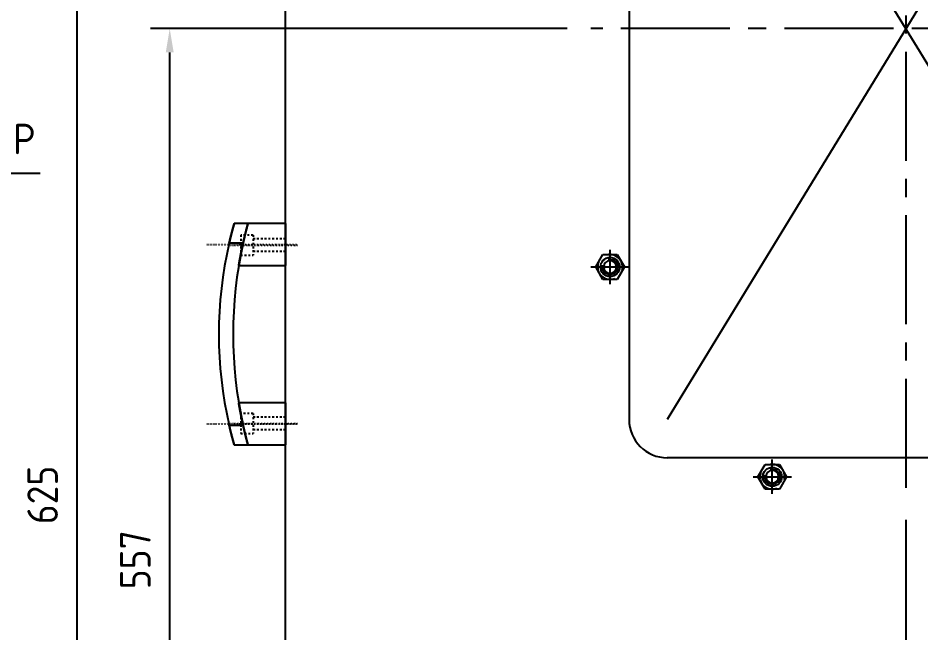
# Model space of a CAD drawing. Header units: millimetres. Extents: x 24815 to 36799, y -9299 to 5469.
# Drawn here: x 28451.8 to 28924.9, y 2406.4 to 2728.8 of the extents above; entities that cross this region are included whole.
import ezdxf

# ---------------------------------------------------------------- set-up
doc = ezdxf.new("R2010")
doc.units = ezdxf.units.MM
for name, pattern in [('CENTER', [50.8, 31.75, -6.35, 6.35, -6.35]), ('CENTER2', [28.575, 19.05, -3.175, 3.175, -3.175]), ('GESTRICHELT', [2, 1, -1]), ('HIDDENX2', [19.05, 12.7, -6.35]), ('MITTE', [1.5, 0.45, -0.5, 0.05, -0.5])]:
    doc.linetypes.add(name, pattern=pattern)
doc.layers.add('CENTER', color=1, linetype='CENTER')
doc.layers.add('THIN', color=3, linetype='Continuous')
doc.styles.get("Standard").update_dxf_attribs({"font": 'ISOCP.SHX', "bigfont": 'WHGTXT.SHX'})
doc.dimstyles.new('PS-5', dxfattribs={"dimscale": 5, "dimtxt": 3.2, "dimasz": 2.5, "dimexe": 2, "dimexo": 2.5, "dimgap": 2, "dimtad": 1, "dimtoh": 1, "dimrnd": 0.05, "dimzin": 12, "dimdsep": 46, "dimtxsty": 'Standard', "dimcen": 0, "dimclrt": 2, "dimazin": 3, "dimtfac": 1, "dimtofl": 0, "dimtmove": 0, "dimatfit": 3, "dimfxl": 0, "dimtolj": 1, "dimtzin": 0, "dimarcsym": 0})

# ---------------------------------------------------------------- blocks, each defined once
blk = doc.blocks.new('TTYU')
at = {"color": 2, "linetype": 'HIDDENX2'}
blk.add_lwpolyline([(-49709.55, 19626.02), (-49702.04, 19626.02), (-49698.29, 19632.52), (-49702.04, 19639.02), (-49709.55, 19639.02), (-49713.3, 19632.52), (-49709.55, 19626.02)], dxfattribs=at)
blk.add_circle((-49705.79, 19632.52), 6.5, dxfattribs=at)
blk.add_circle((-49705.79, 19632.52), 3.32)
at = {"layer": 'CENTER'}
for p, q in [((-49705.79, 19641.52), (-49705.79, 19623.52)), ((-49715.8, 19632.52), (-49695.79, 19632.52))]:
    blk.add_line(p, q, dxfattribs=at)
at = {"layer": 'THIN'}
blk.add_arc((-49705.79, 19632.52), 4, 255, 195, dxfattribs=at)
blk = doc.blocks.new('ASERFAWEW')
at = {"color": 1, "linetype": 'CENTER2', "ltscale": 3}
for p, q in [((-1459.43, -8335.67), (-1459.43, -8825.67)), ((-1294.43, -8580.67), (-1624.43, -8580.67))]:
    blk.add_line(p, q, dxfattribs=at)
at = {"color": 3}
for p, q in [((-1334.43, -8355.67), (-1584.43, -8355.67)), ((-1604.43, -8375.67), (-1604.43, -8785.67)), ((-1314.43, -8375.67), (-1314.43, -8785.67)), ((-1334.43, -8805.67), (-1584.43, -8805.67))]:
    blk.add_line(p, q, dxfattribs=at)
for p, q in [((-1334.43, -8785.67), (-1584.43, -8375.67)), ((-1334.43, -8375.67), (-1584.43, -8785.67))]:
    blk.add_line(p, q)
for centre in [(-1529.43, -8345.67), (-1389.43, -8345.67), (-1614.43, -8455.67), (-1304.43, -8455.67), (-1614.43, -8705.67), (-1304.43, -8705.67), (-1529.43, -8815.67), (-1389.43, -8815.67)]:
    blk.add_circle(centre, 5, dxfattribs=at)
for centre, start, end in [((-1584.43, -8375.67), 90, 180), ((-1334.43, -8375.67), 0, 90), ((-1584.43, -8785.67), 180, 270), ((-1334.43, -8785.67), 270, 0)]:
    blk.add_arc(centre, 20, start, end, dxfattribs=at)
at = {"xscale": -1, "rotation": 180}
for p in [(48176.37, 11286.86), (48316.37, 11286.86), (48091.37, 11176.86), (48401.37, 11176.86), (48091.37, 10926.86), (48401.37, 10926.86), (48176.37, 10816.86), (48316.37, 10816.86)]:
    blk.add_blockref('TTYU', p, dxfattribs=at)
blk = doc.blocks.new('45SDFSADFASDF')
at = {"color": 3, "linetype": 'MITTE'}
for p, q in [((3641.27, 13725.28), (3641.27, 13677.73)), ((3735.27, 13725.28), (3735.27, 13677.73)), ((3641.52, 13713.78), (3641.52, 13677.73)), ((3735.02, 13713.78), (3735.02, 13677.73))]:
    blk.add_line(p, q, dxfattribs=at)
at = {"color": 7, "linetype": 'Continuous'}
for p, q in [((3630.27, 13710.91), (3630.27, 13684)), ((3640.6, 13713.57), (3640.6, 13706.27)), ((3735.94, 13706.27), (3735.94, 13713.57)), ((3746.27, 13684), (3746.27, 13710.91)), ((3652.27, 13684), (3652.27, 13708.54)), ((3724.27, 13708.54), (3724.27, 13684)), ((3652.27, 13684), (3630.27, 13684)), ((3746.27, 13684), (3724.27, 13684))]:
    blk.add_line(p, q, dxfattribs=at)
at = {"color": 2, "linetype": 'GESTRICHELT'}
for p, q in [((3636.27, 13707.5), (3636.27, 13701)), ((3646.77, 13707.5), (3636.27, 13707.5)), ((3646.77, 13701), (3646.77, 13707.5)), ((3729.77, 13707.5), (3729.77, 13701)), ((3740.27, 13707.5), (3729.77, 13707.5)), ((3740.27, 13701), (3740.27, 13707.5)), ((3646.77, 13701), (3636.27, 13701)), ((3638.27, 13701), (3638.27, 13684)), ((3644.77, 13684), (3644.77, 13701)), ((3740.27, 13701), (3729.77, 13701)), ((3731.77, 13701), (3731.77, 13684)), ((3738.27, 13684), (3738.27, 13701)), ((3644.77, 13684), (3638.27, 13684)), ((3738.27, 13684), (3731.77, 13684))]:
    blk.add_line(p, q, dxfattribs=at)
at = {"color": 7, "linetype": 'Continuous'}
for points in [[(3640.6, 13713.57), (3640.53, 13713.56), (3640.38, 13713.52), (3640.24, 13713.49), (3640.17, 13713.47), (3640.1, 13713.46), (3639.96, 13713.42), (3639.81, 13713.39), (3639.67, 13713.36), (3639.53, 13713.32), (3639.38, 13713.29), (3639.31, 13713.27), (3639.24, 13713.26), (3639.1, 13713.22), (3638.96, 13713.19), (3638.81, 13713.15), (3638.67, 13713.12), (3638.53, 13713.08), (3638.46, 13713.07), (3638.39, 13713.05), (3638.25, 13713.02), (3638.1, 13712.98), (3638.03, 13712.96), (3637.96, 13712.95), (3637.82, 13712.91), (3637.68, 13712.88), (3637.61, 13712.86), (3637.54, 13712.84), (3637.41, 13712.81), (3637.27, 13712.78), (3637.13, 13712.74), (3636.99, 13712.71), (3636.86, 13712.67), (3636.79, 13712.66), (3636.72, 13712.64), (3636.59, 13712.61), (3636.46, 13712.57), (3636.32, 13712.54), (3636.19, 13712.51), (3636.06, 13712.47), (3636, 13712.46), (3635.93, 13712.44), (3635.8, 13712.41), (3635.68, 13712.37), (3635.55, 13712.34), (3635.42, 13712.31), (3635.3, 13712.28), (3635.24, 13712.26), (3635.18, 13712.25), (3635.06, 13712.22), (3634.94, 13712.18), (3634.82, 13712.15), (3634.7, 13712.12), (3634.59, 13712.09), (3634.53, 13712.08), (3634.47, 13712.06), (3634.36, 13712.03), (3634.25, 13712), (3634.14, 13711.97), (3634.03, 13711.95), (3633.92, 13711.92), (3633.87, 13711.9), (3633.82, 13711.89), (3633.71, 13711.86), (3633.61, 13711.83), (3633.56, 13711.82), (3633.51, 13711.81), (3633.41, 13711.78), (3633.31, 13711.75), (3633.26, 13711.74), (3633.21, 13711.73), (3633.12, 13711.7), (3633.02, 13711.68), (3632.93, 13711.65), (3632.83, 13711.63), (3632.74, 13711.6), (3632.7, 13711.59), (3632.65, 13711.58), (3632.56, 13711.55), (3632.47, 13711.53), (3632.38, 13711.5), (3632.3, 13711.48), (3632.21, 13711.46), (3632.17, 13711.45), (3632.13, 13711.43), (3632.05, 13711.41), (3631.97, 13711.39), (3631.89, 13711.37), (3631.81, 13711.35), (3631.74, 13711.33), (3631.7, 13711.32), (3631.66, 13711.3), (3631.59, 13711.28), (3631.52, 13711.27), (3631.45, 13711.25), (3631.38, 13711.23), (3631.32, 13711.21), (3631.28, 13711.2), (3631.25, 13711.19), (3631.19, 13711.17), (3631.13, 13711.16), (3631.07, 13711.14), (3631.02, 13711.12), (3630.96, 13711.11), (3630.94, 13711.1), (3630.91, 13711.09), (3630.86, 13711.08), (3630.81, 13711.07), (3630.79, 13711.06), (3630.76, 13711.05), (3630.72, 13711.04), (3630.68, 13711.03), (3630.66, 13711.02), (3630.63, 13711.02), (3630.6, 13711.01), (3630.56, 13711), (3630.52, 13710.99), (3630.49, 13710.98), (3630.46, 13710.97), (3630.45, 13710.96), (3630.43, 13710.96), (3630.41, 13710.95), (3630.38, 13710.95), (3630.36, 13710.94), (3630.34, 13710.93), (3630.32, 13710.93), (3630.31, 13710.93), (3630.3, 13710.92), (3630.29, 13710.92), (3630.28, 13710.92), (3630.27, 13710.91)], [(3746.27, 13710.91), (3746.26, 13710.92), (3746.25, 13710.92), (3746.24, 13710.92), (3746.23, 13710.93), (3746.22, 13710.93), (3746.2, 13710.93), (3746.18, 13710.94), (3746.16, 13710.95), (3746.13, 13710.95), (3746.11, 13710.96), (3746.09, 13710.96), (3746.08, 13710.97), (3746.05, 13710.98), (3746.01, 13710.99), (3745.98, 13711), (3745.94, 13711.01), (3745.9, 13711.02), (3745.88, 13711.02), (3745.86, 13711.03), (3745.82, 13711.04), (3745.78, 13711.05), (3745.75, 13711.06), (3745.73, 13711.07), (3745.68, 13711.08), (3745.63, 13711.1), (3745.6, 13711.1), (3745.58, 13711.11), (3745.52, 13711.13), (3745.47, 13711.14), (3745.41, 13711.16), (3745.35, 13711.17), (3745.28, 13711.19), (3745.25, 13711.2), (3745.22, 13711.21), (3745.16, 13711.23), (3745.09, 13711.25), (3745.02, 13711.27), (3744.95, 13711.29), (3744.88, 13711.31), (3744.84, 13711.32), (3744.8, 13711.33), (3744.73, 13711.35), (3744.65, 13711.37), (3744.57, 13711.39), (3744.49, 13711.41), (3744.41, 13711.43), (3744.37, 13711.45), (3744.32, 13711.46), (3744.24, 13711.48), (3744.15, 13711.5), (3744.07, 13711.53), (3743.98, 13711.55), (3743.89, 13711.58), (3743.84, 13711.59), (3743.8, 13711.6), (3743.7, 13711.63), (3743.61, 13711.65), (3743.52, 13711.68), (3743.42, 13711.7), (3743.32, 13711.73), (3743.28, 13711.74), (3743.23, 13711.75), (3743.13, 13711.78), (3743.03, 13711.81), (3742.98, 13711.82), (3742.93, 13711.83), (3742.83, 13711.86), (3742.72, 13711.89), (3742.67, 13711.9), (3742.62, 13711.92), (3742.51, 13711.95), (3742.4, 13711.97), (3742.29, 13712), (3742.18, 13712.03), (3742.07, 13712.06), (3742.01, 13712.08), (3741.95, 13712.09), (3741.84, 13712.12), (3741.72, 13712.15), (3741.6, 13712.18), (3741.48, 13712.22), (3741.36, 13712.25), (3741.3, 13712.26), (3741.24, 13712.28), (3741.11, 13712.31), (3740.99, 13712.34), (3740.86, 13712.38), (3740.73, 13712.41), (3740.6, 13712.44), (3740.54, 13712.46), (3740.48, 13712.47), (3740.34, 13712.51), (3740.21, 13712.54), (3740.08, 13712.57), (3739.95, 13712.61), (3739.81, 13712.64), (3739.75, 13712.66), (3739.68, 13712.67), (3739.54, 13712.71), (3739.41, 13712.74), (3739.27, 13712.78), (3739.13, 13712.81), (3738.99, 13712.84), (3738.92, 13712.86), (3738.85, 13712.88), (3738.71, 13712.91), (3738.57, 13712.95), (3738.5, 13712.96), (3738.43, 13712.98), (3738.29, 13713.02), (3738.15, 13713.05), (3738.08, 13713.07), (3738.01, 13713.08), (3737.87, 13713.12), (3737.72, 13713.15), (3737.58, 13713.19), (3737.44, 13713.22), (3737.3, 13713.26), (3737.22, 13713.27), (3737.15, 13713.29), (3737.01, 13713.32), (3736.87, 13713.36), (3736.72, 13713.39), (3736.58, 13713.42), (3736.44, 13713.46), (3736.37, 13713.47), (3736.3, 13713.49), (3736.16, 13713.52), (3736.01, 13713.56), (3735.94, 13713.57)], [(3640.6, 13706.27), (3640.52, 13706.26), (3640.38, 13706.23), (3640.23, 13706.19), (3640.16, 13706.18), (3640.08, 13706.16), (3639.94, 13706.13), (3639.79, 13706.09), (3639.65, 13706.06), (3639.5, 13706.03), (3639.36, 13706), (3639.28, 13705.98), (3639.21, 13705.96), (3639.07, 13705.93), (3638.92, 13705.9), (3638.78, 13705.86), (3638.64, 13705.83), (3638.5, 13705.8), (3638.43, 13705.78), (3638.36, 13705.77), (3638.21, 13705.73), (3638.07, 13705.7), (3638, 13705.68), (3637.94, 13705.67), (3637.8, 13705.63), (3637.66, 13705.6), (3637.59, 13705.59), (3637.52, 13705.57), (3637.38, 13705.54), (3637.25, 13705.5), (3637.11, 13705.47), (3636.98, 13705.44), (3636.85, 13705.41), (3636.78, 13705.39), (3636.72, 13705.38), (3636.58, 13705.34), (3636.45, 13705.31), (3636.33, 13705.28), (3636.2, 13705.25), (3636.07, 13705.22), (3636.01, 13705.2), (3635.94, 13705.19), (3635.82, 13705.16), (3635.7, 13705.13), (3635.57, 13705.1), (3635.45, 13705.07), (3635.33, 13705.04), (3635.27, 13705.02), (3635.21, 13705.01), (3635.09, 13704.98), (3634.98, 13704.95), (3634.86, 13704.92), (3634.74, 13704.89), (3634.63, 13704.86), (3634.57, 13704.85), (3634.51, 13704.83), (3634.4, 13704.8), (3634.29, 13704.78), (3634.17, 13704.75), (3634.06, 13704.72), (3633.95, 13704.69), (3633.9, 13704.68), (3633.85, 13704.66), (3633.74, 13704.64), (3633.63, 13704.61), (3633.58, 13704.6), (3633.53, 13704.58), (3633.42, 13704.56), (3633.32, 13704.53), (3633.27, 13704.52), (3633.22, 13704.5), (3633.12, 13704.48), (3633.02, 13704.45), (3632.92, 13704.43), (3632.83, 13704.4), (3632.73, 13704.38), (3632.69, 13704.37), (3632.64, 13704.35), (3632.55, 13704.33), (3632.46, 13704.31), (3632.37, 13704.28), (3632.28, 13704.26), (3632.2, 13704.24), (3632.16, 13704.23), (3632.11, 13704.21), (3632.03, 13704.19), (3631.95, 13704.17), (3631.87, 13704.15), (3631.8, 13704.13), (3631.72, 13704.11), (3631.68, 13704.1), (3631.65, 13704.09), (3631.58, 13704.07), (3631.51, 13704.05), (3631.44, 13704.03), (3631.37, 13704.02), (3631.31, 13704), (3631.27, 13703.99), (3631.24, 13703.98), (3631.18, 13703.97), (3631.12, 13703.95), (3631.06, 13703.93), (3631.01, 13703.92), (3630.96, 13703.91), (3630.93, 13703.9), (3630.9, 13703.89), (3630.85, 13703.88), (3630.81, 13703.86), (3630.78, 13703.86), (3630.76, 13703.85), (3630.72, 13703.84), (3630.67, 13703.83), (3630.65, 13703.82), (3630.63, 13703.82), (3630.59, 13703.81), (3630.56, 13703.8), (3630.52, 13703.79), (3630.49, 13703.78), (3630.46, 13703.77), (3630.45, 13703.77), (3630.43, 13703.76), (3630.41, 13703.76), (3630.38, 13703.75), (3630.36, 13703.74), (3630.34, 13703.74), (3630.32, 13703.73), (3630.31, 13703.73), (3630.3, 13703.73), (3630.29, 13703.72), (3630.28, 13703.72), (3630.27, 13703.72)], [(3746.27, 13703.72), (3746.26, 13703.72), (3746.25, 13703.72), (3746.24, 13703.73), (3746.23, 13703.73), (3746.22, 13703.73), (3746.2, 13703.74), (3746.18, 13703.74), (3746.16, 13703.75), (3746.13, 13703.76), (3746.11, 13703.76), (3746.09, 13703.77), (3746.08, 13703.77), (3746.05, 13703.78), (3746.02, 13703.79), (3745.98, 13703.8), (3745.94, 13703.81), (3745.91, 13703.82), (3745.89, 13703.82), (3745.87, 13703.83), (3745.82, 13703.84), (3745.78, 13703.85), (3745.76, 13703.86), (3745.73, 13703.86), (3745.69, 13703.88), (3745.64, 13703.89), (3745.61, 13703.9), (3745.58, 13703.91), (3745.53, 13703.92), (3745.47, 13703.93), (3745.42, 13703.95), (3745.36, 13703.97), (3745.3, 13703.98), (3745.26, 13703.99), (3745.23, 13704), (3745.17, 13704.02), (3745.1, 13704.03), (3745.03, 13704.05), (3744.96, 13704.07), (3744.89, 13704.09), (3744.85, 13704.1), (3744.82, 13704.11), (3744.74, 13704.13), (3744.67, 13704.15), (3744.59, 13704.17), (3744.51, 13704.19), (3744.42, 13704.21), (3744.38, 13704.23), (3744.34, 13704.24), (3744.25, 13704.26), (3744.17, 13704.28), (3744.08, 13704.31), (3743.99, 13704.33), (3743.9, 13704.35), (3743.85, 13704.37), (3743.81, 13704.38), (3743.71, 13704.4), (3743.62, 13704.43), (3743.52, 13704.45), (3743.42, 13704.48), (3743.32, 13704.5), (3743.27, 13704.52), (3743.22, 13704.53), (3743.12, 13704.56), (3743.01, 13704.58), (3742.96, 13704.6), (3742.91, 13704.61), (3742.8, 13704.64), (3742.69, 13704.66), (3742.64, 13704.68), (3742.58, 13704.69), (3742.47, 13704.72), (3742.36, 13704.75), (3742.25, 13704.78), (3742.14, 13704.8), (3742.03, 13704.83), (3741.97, 13704.85), (3741.91, 13704.86), (3741.8, 13704.89), (3741.68, 13704.92), (3741.56, 13704.95), (3741.44, 13704.98), (3741.33, 13705.01), (3741.27, 13705.02), (3741.21, 13705.04), (3741.09, 13705.07), (3740.96, 13705.1), (3740.84, 13705.13), (3740.72, 13705.16), (3740.59, 13705.19), (3740.53, 13705.2), (3740.47, 13705.22), (3740.34, 13705.25), (3740.21, 13705.28), (3740.08, 13705.31), (3739.95, 13705.34), (3739.82, 13705.38), (3739.76, 13705.39), (3739.69, 13705.41), (3739.56, 13705.44), (3739.42, 13705.47), (3739.29, 13705.5), (3739.15, 13705.54), (3739.02, 13705.57), (3738.95, 13705.59), (3738.88, 13705.6), (3738.74, 13705.63), (3738.6, 13705.67), (3738.53, 13705.68), (3738.46, 13705.7), (3738.32, 13705.73), (3738.18, 13705.77), (3738.11, 13705.78), (3738.04, 13705.8), (3737.9, 13705.83), (3737.76, 13705.86), (3737.61, 13705.9), (3737.47, 13705.93), (3737.33, 13705.96), (3737.26, 13705.98), (3737.18, 13706), (3737.04, 13706.03), (3736.89, 13706.06), (3736.75, 13706.09), (3736.6, 13706.13), (3736.46, 13706.16), (3736.38, 13706.18), (3736.31, 13706.19), (3736.16, 13706.23), (3736.02, 13706.26), (3735.94, 13706.27)]]:
    blk.add_lwpolyline(points, dxfattribs=at)
at = {"color": 2, "linetype": 'GESTRICHELT'}
for points in [[(3630.27, 13710.91), (3630.28, 13710.92), (3630.29, 13710.92), (3630.3, 13710.92), (3630.31, 13710.93), (3630.32, 13710.93), (3630.34, 13710.93), (3630.36, 13710.94), (3630.38, 13710.95), (3630.41, 13710.95), (3630.43, 13710.96), (3630.45, 13710.96), (3630.46, 13710.97), (3630.49, 13710.98), (3630.52, 13710.99), (3630.56, 13711), (3630.6, 13711.01), (3630.64, 13711.02), (3630.66, 13711.02), (3630.68, 13711.03), (3630.72, 13711.04), (3630.76, 13711.05), (3630.79, 13711.06), (3630.81, 13711.07), (3630.86, 13711.08), (3630.91, 13711.1), (3630.94, 13711.1), (3630.96, 13711.11), (3631.02, 13711.13), (3631.07, 13711.14), (3631.13, 13711.16), (3631.19, 13711.17), (3631.25, 13711.19), (3631.29, 13711.2), (3631.32, 13711.21), (3631.38, 13711.23), (3631.45, 13711.25), (3631.52, 13711.27), (3631.59, 13711.29), (3631.66, 13711.31), (3631.7, 13711.32), (3631.74, 13711.33), (3631.81, 13711.35), (3631.89, 13711.37), (3631.97, 13711.39), (3632.05, 13711.41), (3632.13, 13711.43), (3632.17, 13711.45), (3632.22, 13711.46), (3632.3, 13711.48), (3632.39, 13711.5), (3632.47, 13711.53), (3632.56, 13711.55), (3632.65, 13711.58), (3632.7, 13711.59), (3632.74, 13711.6), (3632.84, 13711.63), (3632.93, 13711.65), (3633.02, 13711.68), (3633.12, 13711.7), (3633.21, 13711.73), (3633.26, 13711.74), (3633.31, 13711.75), (3633.41, 13711.78), (3633.51, 13711.81), (3633.56, 13711.82), (3633.61, 13711.83), (3633.71, 13711.86), (3633.82, 13711.89), (3633.87, 13711.9), (3633.92, 13711.92), (3634.03, 13711.95), (3634.14, 13711.97), (3634.25, 13712), (3634.36, 13712.03), (3634.47, 13712.06), (3634.53, 13712.08), (3634.59, 13712.09), (3634.7, 13712.12), (3634.82, 13712.15), (3634.94, 13712.18), (3635.06, 13712.22), (3635.18, 13712.25), (3635.24, 13712.26), (3635.3, 13712.28), (3635.43, 13712.31), (3635.55, 13712.34), (3635.68, 13712.38), (3635.81, 13712.41), (3635.93, 13712.44), (3636, 13712.46), (3636.06, 13712.47), (3636.19, 13712.51), (3636.33, 13712.54), (3636.46, 13712.57), (3636.59, 13712.61), (3636.73, 13712.64), (3636.79, 13712.66), (3636.86, 13712.67), (3637, 13712.71), (3637.13, 13712.74), (3637.27, 13712.78), (3637.41, 13712.81), (3637.55, 13712.84), (3637.62, 13712.86), (3637.68, 13712.88), (3637.82, 13712.91), (3637.96, 13712.95), (3638.04, 13712.96), (3638.11, 13712.98), (3638.25, 13713.02), (3638.39, 13713.05), (3638.46, 13713.07), (3638.53, 13713.08), (3638.67, 13713.12), (3638.81, 13713.15), (3638.96, 13713.19), (3639.1, 13713.22), (3639.24, 13713.26), (3639.31, 13713.27), (3639.39, 13713.29), (3639.53, 13713.32), (3639.67, 13713.36), (3639.81, 13713.39), (3639.96, 13713.42), (3640.1, 13713.46), (3640.17, 13713.47), (3640.24, 13713.49), (3640.38, 13713.52), (3640.53, 13713.56), (3640.6, 13713.57)], [(3735.94, 13713.57), (3736.01, 13713.56), (3736.16, 13713.52), (3736.3, 13713.49), (3736.37, 13713.47), (3736.44, 13713.46), (3736.58, 13713.42), (3736.72, 13713.39), (3736.87, 13713.36), (3737.01, 13713.32), (3737.15, 13713.29), (3737.22, 13713.27), (3737.3, 13713.26), (3737.44, 13713.22), (3737.58, 13713.19), (3737.72, 13713.15), (3737.87, 13713.12), (3738.01, 13713.08), (3738.08, 13713.07), (3738.15, 13713.05), (3738.29, 13713.02), (3738.43, 13712.98), (3738.5, 13712.96), (3738.57, 13712.95), (3738.71, 13712.91), (3738.85, 13712.88), (3738.92, 13712.86), (3738.99, 13712.84), (3739.13, 13712.81), (3739.27, 13712.78), (3739.41, 13712.74), (3739.54, 13712.71), (3739.68, 13712.67), (3739.75, 13712.66), (3739.81, 13712.64), (3739.95, 13712.61), (3740.08, 13712.57), (3740.21, 13712.54), (3740.34, 13712.51), (3740.48, 13712.47), (3740.54, 13712.46), (3740.6, 13712.44), (3740.73, 13712.41), (3740.86, 13712.38), (3740.99, 13712.34), (3741.11, 13712.31), (3741.24, 13712.28), (3741.3, 13712.26), (3741.36, 13712.25), (3741.48, 13712.22), (3741.6, 13712.18), (3741.72, 13712.15), (3741.84, 13712.12), (3741.95, 13712.09), (3742.01, 13712.08), (3742.07, 13712.06), (3742.18, 13712.03), (3742.29, 13712), (3742.4, 13711.97), (3742.51, 13711.95), (3742.62, 13711.92), (3742.67, 13711.9), (3742.72, 13711.89), (3742.83, 13711.86), (3742.93, 13711.83), (3742.98, 13711.82), (3743.03, 13711.81), (3743.13, 13711.78), (3743.23, 13711.75), (3743.28, 13711.74), (3743.32, 13711.73), (3743.42, 13711.7), (3743.52, 13711.68), (3743.61, 13711.65), (3743.7, 13711.63), (3743.8, 13711.6), (3743.84, 13711.59), (3743.89, 13711.58), (3743.98, 13711.55), (3744.07, 13711.53), (3744.15, 13711.5), (3744.24, 13711.48), (3744.32, 13711.46), (3744.37, 13711.45), (3744.41, 13711.43), (3744.49, 13711.41), (3744.57, 13711.39), (3744.65, 13711.37), (3744.73, 13711.35), (3744.8, 13711.33), (3744.84, 13711.32), (3744.88, 13711.31), (3744.95, 13711.29), (3745.02, 13711.27), (3745.09, 13711.25), (3745.16, 13711.23), (3745.22, 13711.21), (3745.25, 13711.2), (3745.28, 13711.19), (3745.35, 13711.17), (3745.41, 13711.16), (3745.47, 13711.14), (3745.52, 13711.13), (3745.58, 13711.11), (3745.6, 13711.1), (3745.63, 13711.1), (3745.68, 13711.08), (3745.73, 13711.07), (3745.75, 13711.06), (3745.78, 13711.05), (3745.82, 13711.04), (3745.86, 13711.03), (3745.88, 13711.02), (3745.9, 13711.02), (3745.94, 13711.01), (3745.98, 13711), (3746.01, 13710.99), (3746.05, 13710.98), (3746.08, 13710.97), (3746.09, 13710.96), (3746.11, 13710.96), (3746.13, 13710.95), (3746.16, 13710.95), (3746.18, 13710.94), (3746.2, 13710.93), (3746.22, 13710.93), (3746.23, 13710.93), (3746.24, 13710.92), (3746.25, 13710.92), (3746.26, 13710.92), (3746.27, 13710.91)], [(3630.27, 13703.72), (3630.27, 13703.72), (3630.27, 13703.72), (3630.28, 13703.72), (3630.28, 13703.72), (3630.28, 13703.72), (3630.29, 13703.73), (3630.3, 13703.73), (3630.32, 13703.73), (3630.33, 13703.74), (3630.35, 13703.74), (3630.36, 13703.74), (3630.37, 13703.75), (3630.4, 13703.75), (3630.42, 13703.76), (3630.45, 13703.77), (3630.48, 13703.78), (3630.51, 13703.79), (3630.53, 13703.79), (3630.55, 13703.8), (3630.59, 13703.81), (3630.63, 13703.82), (3630.65, 13703.82), (3630.67, 13703.83), (3630.71, 13703.84), (3630.76, 13703.85), (3630.79, 13703.86), (3630.81, 13703.87), (3630.86, 13703.88), (3630.92, 13703.9), (3630.97, 13703.91), (3631.03, 13703.93), (3631.09, 13703.94), (3631.13, 13703.95), (3631.16, 13703.96), (3631.22, 13703.98), (3631.29, 13704), (3631.36, 13704.01), (3631.43, 13704.03), (3631.51, 13704.05), (3631.55, 13704.06), (3631.59, 13704.07), (3631.66, 13704.1), (3631.74, 13704.12), (3631.83, 13704.14), (3631.91, 13704.16), (3632, 13704.18), (3632.04, 13704.2), (3632.09, 13704.21), (3632.18, 13704.23), (3632.27, 13704.26), (3632.36, 13704.28), (3632.46, 13704.3), (3632.55, 13704.33), (3632.6, 13704.34), (3632.65, 13704.36), (3632.75, 13704.38), (3632.85, 13704.41), (3632.95, 13704.43), (3633.06, 13704.46), (3633.16, 13704.49), (3633.21, 13704.5), (3633.27, 13704.52), (3633.37, 13704.54), (3633.48, 13704.57), (3633.53, 13704.58), (3633.59, 13704.6), (3633.7, 13704.63), (3633.81, 13704.66), (3633.87, 13704.67), (3633.93, 13704.69), (3634.05, 13704.72), (3634.16, 13704.75), (3634.29, 13704.78), (3634.41, 13704.81), (3634.53, 13704.84), (3634.6, 13704.85), (3634.66, 13704.87), (3634.79, 13704.9), (3634.92, 13704.93), (3635.05, 13704.97), (3635.18, 13705), (3635.31, 13705.03), (3635.38, 13705.05), (3635.45, 13705.07), (3635.59, 13705.1), (3635.72, 13705.13), (3635.86, 13705.17), (3636, 13705.2), (3636.15, 13705.24), (3636.22, 13705.26), (3636.29, 13705.27), (3636.43, 13705.31), (3636.58, 13705.34), (3636.73, 13705.38), (3636.87, 13705.41), (3637.02, 13705.45), (3637.1, 13705.47), (3637.17, 13705.49), (3637.32, 13705.52), (3637.47, 13705.56), (3637.63, 13705.59), (3637.78, 13705.63), (3637.93, 13705.67), (3638.01, 13705.68), (3638.09, 13705.7), (3638.24, 13705.74), (3638.39, 13705.77), (3638.47, 13705.79), (3638.55, 13705.81), (3638.71, 13705.85), (3638.86, 13705.88), (3638.94, 13705.9), (3639.02, 13705.92), (3639.17, 13705.95), (3639.33, 13705.99), (3639.49, 13706.03), (3639.64, 13706.06), (3639.8, 13706.1), (3639.88, 13706.11), (3639.96, 13706.13), (3640.11, 13706.17), (3640.27, 13706.2), (3640.42, 13706.24), (3640.58, 13706.27), (3640.73, 13706.31), (3640.81, 13706.32), (3640.89, 13706.34), (3641.04, 13706.37), (3641.19, 13706.41), (3641.27, 13706.42)], [(3641.27, 13706.42), (3641.19, 13706.41), (3641.04, 13706.37), (3640.89, 13706.34), (3640.81, 13706.32), (3640.73, 13706.31), (3640.58, 13706.27), (3640.42, 13706.24), (3640.27, 13706.2), (3640.11, 13706.17), (3639.96, 13706.13), (3639.88, 13706.11), (3639.8, 13706.1), (3639.64, 13706.06), (3639.49, 13706.03), (3639.33, 13705.99), (3639.17, 13705.95), (3639.02, 13705.92), (3638.94, 13705.9), (3638.86, 13705.88), (3638.7, 13705.85), (3638.55, 13705.81), (3638.47, 13705.79), (3638.39, 13705.77), (3638.24, 13705.74), (3638.08, 13705.7), (3638.01, 13705.68), (3637.93, 13705.67), (3637.78, 13705.63), (3637.62, 13705.59), (3637.47, 13705.56), (3637.32, 13705.52), (3637.17, 13705.49), (3637.1, 13705.47), (3637.02, 13705.45), (3636.87, 13705.41), (3636.72, 13705.38), (3636.58, 13705.34), (3636.43, 13705.31), (3636.29, 13705.27), (3636.22, 13705.26), (3636.14, 13705.24), (3636, 13705.2), (3635.86, 13705.17), (3635.72, 13705.13), (3635.58, 13705.1), (3635.45, 13705.07), (3635.38, 13705.05), (3635.31, 13705.03), (3635.18, 13705), (3635.04, 13704.97), (3634.91, 13704.93), (3634.78, 13704.9), (3634.66, 13704.87), (3634.59, 13704.85), (3634.53, 13704.84), (3634.41, 13704.81), (3634.28, 13704.78), (3634.16, 13704.75), (3634.04, 13704.71), (3633.93, 13704.69), (3633.87, 13704.67), (3633.81, 13704.66), (3633.7, 13704.63), (3633.59, 13704.6), (3633.53, 13704.58), (3633.48, 13704.57), (3633.37, 13704.54), (3633.26, 13704.52), (3633.21, 13704.5), (3633.16, 13704.49), (3633.05, 13704.46), (3632.95, 13704.43), (3632.85, 13704.41), (3632.75, 13704.38), (3632.65, 13704.36), (3632.6, 13704.34), (3632.55, 13704.33), (3632.45, 13704.3), (3632.36, 13704.28), (3632.27, 13704.25), (3632.17, 13704.23), (3632.08, 13704.21), (3632.04, 13704.2), (3632, 13704.18), (3631.91, 13704.16), (3631.83, 13704.14), (3631.74, 13704.12), (3631.66, 13704.1), (3631.58, 13704.07), (3631.55, 13704.06), (3631.51, 13704.05), (3631.43, 13704.03), (3631.36, 13704.01), (3631.29, 13704), (3631.22, 13703.98), (3631.16, 13703.96), (3631.13, 13703.95), (3631.09, 13703.94), (3631.03, 13703.93), (3630.97, 13703.91), (3630.92, 13703.9), (3630.86, 13703.88), (3630.81, 13703.87), (3630.79, 13703.86), (3630.76, 13703.85), (3630.71, 13703.84), (3630.67, 13703.83), (3630.65, 13703.82), (3630.63, 13703.82), (3630.59, 13703.81), (3630.55, 13703.8), (3630.53, 13703.79), (3630.51, 13703.79), (3630.48, 13703.78), (3630.45, 13703.77), (3630.42, 13703.76), (3630.4, 13703.75), (3630.37, 13703.75), (3630.36, 13703.74), (3630.35, 13703.74), (3630.33, 13703.74), (3630.32, 13703.73), (3630.3, 13703.73), (3630.29, 13703.73), (3630.28, 13703.72), (3630.28, 13703.72), (3630.28, 13703.72), (3630.27, 13703.72), (3630.27, 13703.72), (3630.27, 13703.72)], [(3630.27, 13703.72), (3630.28, 13703.72), (3630.29, 13703.72), (3630.3, 13703.73), (3630.31, 13703.73), (3630.32, 13703.73), (3630.34, 13703.74), (3630.36, 13703.74), (3630.38, 13703.75), (3630.41, 13703.76), (3630.43, 13703.76), (3630.45, 13703.77), (3630.46, 13703.77), (3630.49, 13703.78), (3630.52, 13703.79), (3630.56, 13703.8), (3630.59, 13703.81), (3630.63, 13703.82), (3630.65, 13703.82), (3630.67, 13703.83), (3630.72, 13703.84), (3630.76, 13703.85), (3630.78, 13703.86), (3630.81, 13703.86), (3630.85, 13703.88), (3630.9, 13703.89), (3630.93, 13703.9), (3630.96, 13703.91), (3631.01, 13703.92), (3631.06, 13703.93), (3631.12, 13703.95), (3631.18, 13703.97), (3631.24, 13703.98), (3631.27, 13703.99), (3631.31, 13704), (3631.37, 13704.02), (3631.44, 13704.03), (3631.51, 13704.05), (3631.58, 13704.07), (3631.65, 13704.09), (3631.68, 13704.1), (3631.72, 13704.11), (3631.8, 13704.13), (3631.87, 13704.15), (3631.95, 13704.17), (3632.03, 13704.19), (3632.11, 13704.21), (3632.16, 13704.23), (3632.2, 13704.24), (3632.28, 13704.26), (3632.37, 13704.28), (3632.46, 13704.31), (3632.55, 13704.33), (3632.64, 13704.35), (3632.69, 13704.37), (3632.73, 13704.38), (3632.83, 13704.4), (3632.92, 13704.43), (3633.02, 13704.45), (3633.12, 13704.48), (3633.22, 13704.5), (3633.27, 13704.52), (3633.32, 13704.53), (3633.42, 13704.56), (3633.53, 13704.58), (3633.58, 13704.6), (3633.63, 13704.61), (3633.74, 13704.64), (3633.85, 13704.66), (3633.9, 13704.68), (3633.95, 13704.69), (3634.06, 13704.72), (3634.17, 13704.75), (3634.29, 13704.78), (3634.4, 13704.8), (3634.51, 13704.83), (3634.57, 13704.85), (3634.63, 13704.86), (3634.74, 13704.89), (3634.86, 13704.92), (3634.98, 13704.95), (3635.09, 13704.98), (3635.21, 13705.01), (3635.27, 13705.02), (3635.33, 13705.04), (3635.45, 13705.07), (3635.57, 13705.1), (3635.7, 13705.13), (3635.82, 13705.16), (3635.94, 13705.19), (3636.01, 13705.2), (3636.07, 13705.22), (3636.2, 13705.25), (3636.33, 13705.28), (3636.45, 13705.31), (3636.58, 13705.34), (3636.72, 13705.38), (3636.78, 13705.39), (3636.85, 13705.41), (3636.98, 13705.44), (3637.11, 13705.47), (3637.25, 13705.5), (3637.38, 13705.54), (3637.52, 13705.57), (3637.59, 13705.59), (3637.66, 13705.6), (3637.8, 13705.63), (3637.94, 13705.67), (3638, 13705.68), (3638.07, 13705.7), (3638.21, 13705.73), (3638.36, 13705.77), (3638.43, 13705.78), (3638.5, 13705.8), (3638.64, 13705.83), (3638.78, 13705.86), (3638.92, 13705.9), (3639.07, 13705.93), (3639.21, 13705.96), (3639.28, 13705.98), (3639.36, 13706), (3639.5, 13706.03), (3639.65, 13706.06), (3639.79, 13706.09), (3639.94, 13706.13), (3640.08, 13706.16), (3640.16, 13706.18), (3640.23, 13706.19), (3640.38, 13706.23), (3640.52, 13706.26), (3640.6, 13706.27)], [(3641.27, 13706.42), (3641.35, 13706.44), (3641.5, 13706.47), (3641.65, 13706.51), (3641.73, 13706.52), (3641.8, 13706.54), (3641.96, 13706.57), (3642.11, 13706.61), (3642.27, 13706.64), (3642.42, 13706.67), (3642.58, 13706.71), (3642.66, 13706.72), (3642.73, 13706.74), (3642.89, 13706.77), (3643.05, 13706.8), (3643.2, 13706.84), (3643.36, 13706.87), (3643.52, 13706.9), (3643.59, 13706.92), (3643.67, 13706.93), (3643.83, 13706.97), (3643.98, 13707), (3644.06, 13707.01), (3644.14, 13707.03), (3644.29, 13707.06), (3644.45, 13707.09), (3644.53, 13707.11), (3644.6, 13707.12), (3644.76, 13707.16), (3644.91, 13707.19), (3645.06, 13707.22), (3645.21, 13707.25), (3645.36, 13707.28), (3645.44, 13707.29), (3645.51, 13707.31), (3645.66, 13707.34), (3645.81, 13707.37), (3645.96, 13707.39), (3646.1, 13707.42), (3646.25, 13707.45), (3646.32, 13707.47), (3646.39, 13707.48), (3646.53, 13707.51), (3646.68, 13707.53), (3646.82, 13707.56), (3646.95, 13707.59), (3647.09, 13707.61), (3647.16, 13707.63), (3647.23, 13707.64), (3647.36, 13707.67), (3647.49, 13707.69), (3647.63, 13707.72), (3647.76, 13707.74), (3647.88, 13707.76), (3647.95, 13707.78), (3648.01, 13707.79), (3648.13, 13707.81), (3648.26, 13707.83), (3648.38, 13707.86), (3648.5, 13707.88), (3648.61, 13707.9), (3648.67, 13707.91), (3648.73, 13707.92), (3648.84, 13707.94), (3648.96, 13707.96), (3649.01, 13707.97), (3649.06, 13707.98), (3649.17, 13708), (3649.28, 13708.02), (3649.33, 13708.03), (3649.39, 13708.04), (3649.49, 13708.06), (3649.59, 13708.08), (3649.7, 13708.09), (3649.8, 13708.11), (3649.9, 13708.13), (3649.95, 13708.14), (3649.99, 13708.15), (3650.09, 13708.16), (3650.19, 13708.18), (3650.28, 13708.2), (3650.37, 13708.21), (3650.46, 13708.23), (3650.5, 13708.24), (3650.55, 13708.24), (3650.63, 13708.26), (3650.72, 13708.27), (3650.8, 13708.29), (3650.88, 13708.3), (3650.96, 13708.32), (3651, 13708.32), (3651.04, 13708.33), (3651.11, 13708.34), (3651.18, 13708.35), (3651.25, 13708.37), (3651.32, 13708.38), (3651.39, 13708.39), (3651.42, 13708.39), (3651.45, 13708.4), (3651.51, 13708.41), (3651.57, 13708.42), (3651.63, 13708.43), (3651.68, 13708.44), (3651.73, 13708.45), (3651.76, 13708.45), (3651.78, 13708.46), (3651.83, 13708.46), (3651.87, 13708.47), (3651.89, 13708.47), (3651.92, 13708.48), (3651.95, 13708.48), (3651.99, 13708.49), (3652.01, 13708.49), (3652.03, 13708.5), (3652.06, 13708.5), (3652.09, 13708.51), (3652.12, 13708.51), (3652.14, 13708.52), (3652.17, 13708.52), (3652.18, 13708.52), (3652.19, 13708.52), (3652.21, 13708.53), (3652.22, 13708.53), (3652.24, 13708.53), (3652.25, 13708.53), (3652.26, 13708.53), (3652.26, 13708.54), (3652.26, 13708.54), (3652.27, 13708.54), (3652.27, 13708.54), (3652.27, 13708.54)], [(3652.27, 13708.54), (3652.27, 13708.54), (3652.27, 13708.54), (3652.26, 13708.54), (3652.26, 13708.54), (3652.26, 13708.53), (3652.25, 13708.53), (3652.24, 13708.53), (3652.22, 13708.53), (3652.21, 13708.53), (3652.19, 13708.52), (3652.18, 13708.52), (3652.17, 13708.52), (3652.14, 13708.52), (3652.12, 13708.51), (3652.09, 13708.51), (3652.06, 13708.5), (3652.03, 13708.5), (3652.01, 13708.49), (3651.99, 13708.49), (3651.95, 13708.48), (3651.92, 13708.48), (3651.89, 13708.47), (3651.87, 13708.47), (3651.83, 13708.46), (3651.78, 13708.46), (3651.76, 13708.45), (3651.73, 13708.45), (3651.68, 13708.44), (3651.63, 13708.43), (3651.57, 13708.42), (3651.51, 13708.41), (3651.45, 13708.4), (3651.42, 13708.39), (3651.39, 13708.39), (3651.32, 13708.38), (3651.25, 13708.37), (3651.18, 13708.35), (3651.11, 13708.34), (3651.04, 13708.33), (3651, 13708.32), (3650.96, 13708.32), (3650.88, 13708.3), (3650.8, 13708.29), (3650.72, 13708.27), (3650.63, 13708.26), (3650.55, 13708.24), (3650.5, 13708.24), (3650.46, 13708.23), (3650.37, 13708.21), (3650.28, 13708.2), (3650.19, 13708.18), (3650.09, 13708.16), (3649.99, 13708.15), (3649.95, 13708.14), (3649.9, 13708.13), (3649.8, 13708.11), (3649.7, 13708.09), (3649.59, 13708.08), (3649.49, 13708.06), (3649.39, 13708.04), (3649.33, 13708.03), (3649.28, 13708.02), (3649.17, 13708), (3649.06, 13707.98), (3649.01, 13707.97), (3648.96, 13707.96), (3648.84, 13707.94), (3648.73, 13707.92), (3648.67, 13707.91), (3648.61, 13707.9), (3648.5, 13707.88), (3648.38, 13707.86), (3648.26, 13707.83), (3648.13, 13707.81), (3648.01, 13707.79), (3647.95, 13707.78), (3647.88, 13707.76), (3647.76, 13707.74), (3647.63, 13707.72), (3647.49, 13707.69), (3647.36, 13707.67), (3647.23, 13707.64), (3647.16, 13707.63), (3647.09, 13707.61), (3646.95, 13707.59), (3646.82, 13707.56), (3646.68, 13707.53), (3646.53, 13707.51), (3646.39, 13707.48), (3646.32, 13707.47), (3646.25, 13707.45), (3646.1, 13707.42), (3645.96, 13707.39), (3645.81, 13707.37), (3645.66, 13707.34), (3645.51, 13707.31), (3645.44, 13707.29), (3645.36, 13707.28), (3645.21, 13707.25), (3645.06, 13707.22), (3644.91, 13707.19), (3644.76, 13707.16), (3644.6, 13707.12), (3644.53, 13707.11), (3644.45, 13707.09), (3644.29, 13707.06), (3644.14, 13707.03), (3644.06, 13707.01), (3643.98, 13707), (3643.83, 13706.97), (3643.67, 13706.93), (3643.59, 13706.92), (3643.52, 13706.9), (3643.36, 13706.87), (3643.2, 13706.84), (3643.05, 13706.8), (3642.89, 13706.77), (3642.73, 13706.74), (3642.66, 13706.72), (3642.58, 13706.71), (3642.42, 13706.67), (3642.27, 13706.64), (3642.11, 13706.61), (3641.96, 13706.57), (3641.8, 13706.54), (3641.73, 13706.52), (3641.65, 13706.51), (3641.5, 13706.47), (3641.35, 13706.44), (3641.27, 13706.42)], [(3735.27, 13706.42), (3735.19, 13706.44), (3735.04, 13706.47), (3734.89, 13706.51), (3734.81, 13706.52), (3734.74, 13706.54), (3734.58, 13706.57), (3734.43, 13706.61), (3734.27, 13706.64), (3734.12, 13706.67), (3733.96, 13706.71), (3733.88, 13706.72), (3733.8, 13706.74), (3733.65, 13706.77), (3733.49, 13706.8), (3733.34, 13706.84), (3733.18, 13706.87), (3733.02, 13706.9), (3732.94, 13706.92), (3732.87, 13706.93), (3732.71, 13706.97), (3732.55, 13707), (3732.48, 13707.01), (3732.4, 13707.03), (3732.24, 13707.06), (3732.09, 13707.09), (3732.01, 13707.11), (3731.94, 13707.13), (3731.78, 13707.16), (3731.63, 13707.19), (3731.48, 13707.22), (3731.33, 13707.25), (3731.18, 13707.28), (3731.1, 13707.29), (3731.03, 13707.31), (3730.88, 13707.34), (3730.73, 13707.37), (3730.58, 13707.4), (3730.44, 13707.42), (3730.29, 13707.45), (3730.22, 13707.47), (3730.15, 13707.48), (3730, 13707.51), (3729.86, 13707.53), (3729.72, 13707.56), (3729.58, 13707.59), (3729.45, 13707.61), (3729.38, 13707.63), (3729.31, 13707.64), (3729.18, 13707.67), (3729.04, 13707.69), (3728.91, 13707.72), (3728.78, 13707.74), (3728.65, 13707.76), (3728.59, 13707.78), (3728.53, 13707.79), (3728.4, 13707.81), (3728.28, 13707.83), (3728.16, 13707.86), (3728.04, 13707.88), (3727.92, 13707.9), (3727.87, 13707.91), (3727.81, 13707.92), (3727.69, 13707.94), (3727.58, 13707.96), (3727.53, 13707.97), (3727.47, 13707.98), (3727.37, 13708), (3727.26, 13708.02), (3727.21, 13708.03), (3727.15, 13708.04), (3727.05, 13708.06), (3726.94, 13708.08), (3726.84, 13708.09), (3726.74, 13708.11), (3726.64, 13708.13), (3726.59, 13708.14), (3726.54, 13708.15), (3726.45, 13708.16), (3726.35, 13708.18), (3726.26, 13708.2), (3726.17, 13708.21), (3726.08, 13708.23), (3726.03, 13708.24), (3725.99, 13708.24), (3725.9, 13708.26), (3725.82, 13708.27), (3725.74, 13708.29), (3725.66, 13708.3), (3725.58, 13708.32), (3725.54, 13708.32), (3725.5, 13708.33), (3725.43, 13708.34), (3725.36, 13708.35), (3725.29, 13708.37), (3725.22, 13708.38), (3725.15, 13708.39), (3725.12, 13708.39), (3725.09, 13708.4), (3725.03, 13708.41), (3724.97, 13708.42), (3724.91, 13708.43), (3724.86, 13708.44), (3724.81, 13708.45), (3724.78, 13708.45), (3724.76, 13708.46), (3724.71, 13708.46), (3724.67, 13708.47), (3724.64, 13708.47), (3724.62, 13708.48), (3724.58, 13708.48), (3724.55, 13708.49), (3724.53, 13708.49), (3724.51, 13708.5), (3724.48, 13708.5), (3724.45, 13708.51), (3724.42, 13708.51), (3724.39, 13708.52), (3724.37, 13708.52), (3724.36, 13708.52), (3724.35, 13708.52), (3724.33, 13708.53), (3724.32, 13708.53), (3724.3, 13708.53), (3724.29, 13708.53), (3724.28, 13708.53), (3724.28, 13708.54), (3724.28, 13708.54), (3724.27, 13708.54), (3724.27, 13708.54), (3724.27, 13708.54)], [(3724.27, 13708.54), (3724.27, 13708.54), (3724.27, 13708.54), (3724.28, 13708.54), (3724.28, 13708.54), (3724.28, 13708.53), (3724.29, 13708.53), (3724.3, 13708.53), (3724.32, 13708.53), (3724.33, 13708.53), (3724.35, 13708.52), (3724.36, 13708.52), (3724.37, 13708.52), (3724.39, 13708.52), (3724.42, 13708.51), (3724.45, 13708.51), (3724.48, 13708.5), (3724.51, 13708.5), (3724.53, 13708.49), (3724.55, 13708.49), (3724.58, 13708.48), (3724.62, 13708.48), (3724.64, 13708.47), (3724.67, 13708.47), (3724.71, 13708.46), (3724.76, 13708.46), (3724.78, 13708.45), (3724.81, 13708.45), (3724.86, 13708.44), (3724.91, 13708.43), (3724.97, 13708.42), (3725.03, 13708.41), (3725.09, 13708.4), (3725.12, 13708.39), (3725.15, 13708.39), (3725.22, 13708.38), (3725.29, 13708.37), (3725.36, 13708.35), (3725.43, 13708.34), (3725.5, 13708.33), (3725.54, 13708.32), (3725.58, 13708.32), (3725.66, 13708.3), (3725.74, 13708.29), (3725.82, 13708.27), (3725.9, 13708.26), (3725.99, 13708.24), (3726.03, 13708.24), (3726.08, 13708.23), (3726.17, 13708.21), (3726.26, 13708.2), (3726.35, 13708.18), (3726.45, 13708.16), (3726.54, 13708.15), (3726.59, 13708.14), (3726.64, 13708.13), (3726.74, 13708.11), (3726.84, 13708.09), (3726.95, 13708.08), (3727.05, 13708.06), (3727.15, 13708.04), (3727.21, 13708.03), (3727.26, 13708.02), (3727.37, 13708), (3727.47, 13707.98), (3727.53, 13707.97), (3727.58, 13707.96), (3727.7, 13707.94), (3727.81, 13707.92), (3727.87, 13707.91), (3727.92, 13707.9), (3728.04, 13707.88), (3728.16, 13707.86), (3728.28, 13707.83), (3728.4, 13707.81), (3728.53, 13707.79), (3728.59, 13707.78), (3728.66, 13707.76), (3728.78, 13707.74), (3728.91, 13707.72), (3729.04, 13707.69), (3729.18, 13707.67), (3729.31, 13707.64), (3729.38, 13707.63), (3729.45, 13707.61), (3729.58, 13707.59), (3729.72, 13707.56), (3729.86, 13707.53), (3730.01, 13707.51), (3730.15, 13707.48), (3730.22, 13707.47), (3730.29, 13707.45), (3730.44, 13707.42), (3730.58, 13707.39), (3730.73, 13707.37), (3730.88, 13707.34), (3731.03, 13707.31), (3731.1, 13707.29), (3731.18, 13707.28), (3731.33, 13707.25), (3731.48, 13707.22), (3731.63, 13707.19), (3731.78, 13707.16), (3731.94, 13707.12), (3732.01, 13707.11), (3732.09, 13707.09), (3732.25, 13707.06), (3732.4, 13707.03), (3732.48, 13707.01), (3732.56, 13707), (3732.71, 13706.97), (3732.87, 13706.93), (3732.95, 13706.92), (3733.02, 13706.9), (3733.18, 13706.87), (3733.34, 13706.84), (3733.49, 13706.8), (3733.65, 13706.77), (3733.8, 13706.74), (3733.88, 13706.72), (3733.96, 13706.71), (3734.12, 13706.67), (3734.27, 13706.64), (3734.43, 13706.61), (3734.58, 13706.57), (3734.74, 13706.54), (3734.81, 13706.52), (3734.89, 13706.51), (3735.04, 13706.47), (3735.19, 13706.44), (3735.27, 13706.42)], [(3735.27, 13706.42), (3735.35, 13706.41), (3735.5, 13706.37), (3735.65, 13706.34), (3735.73, 13706.32), (3735.81, 13706.31), (3735.96, 13706.27), (3736.12, 13706.24), (3736.27, 13706.2), (3736.43, 13706.17), (3736.58, 13706.13), (3736.66, 13706.11), (3736.74, 13706.1), (3736.9, 13706.06), (3737.05, 13706.03), (3737.21, 13705.99), (3737.36, 13705.95), (3737.52, 13705.92), (3737.6, 13705.9), (3737.68, 13705.88), (3737.83, 13705.85), (3737.99, 13705.81), (3738.07, 13705.79), (3738.14, 13705.77), (3738.3, 13705.74), (3738.45, 13705.7), (3738.53, 13705.68), (3738.61, 13705.67), (3738.76, 13705.63), (3738.91, 13705.59), (3739.06, 13705.56), (3739.22, 13705.52), (3739.37, 13705.49), (3739.44, 13705.47), (3739.52, 13705.45), (3739.66, 13705.41), (3739.81, 13705.38), (3739.96, 13705.34), (3740.1, 13705.31), (3740.25, 13705.27), (3740.32, 13705.26), (3740.39, 13705.24), (3740.53, 13705.2), (3740.68, 13705.17), (3740.82, 13705.13), (3740.95, 13705.1), (3741.09, 13705.07), (3741.16, 13705.05), (3741.23, 13705.03), (3741.36, 13705), (3741.49, 13704.97), (3741.62, 13704.93), (3741.75, 13704.9), (3741.88, 13704.87), (3741.94, 13704.85), (3742.01, 13704.84), (3742.13, 13704.81), (3742.25, 13704.78), (3742.37, 13704.75), (3742.49, 13704.72), (3742.61, 13704.69), (3742.67, 13704.67), (3742.73, 13704.66), (3742.84, 13704.63), (3742.95, 13704.6), (3743, 13704.58), (3743.06, 13704.57), (3743.17, 13704.54), (3743.27, 13704.52), (3743.33, 13704.5), (3743.38, 13704.49), (3743.48, 13704.46), (3743.59, 13704.43), (3743.69, 13704.41), (3743.79, 13704.38), (3743.89, 13704.36), (3743.94, 13704.34), (3743.99, 13704.33), (3744.08, 13704.3), (3744.18, 13704.28), (3744.27, 13704.26), (3744.36, 13704.23), (3744.45, 13704.21), (3744.5, 13704.2), (3744.54, 13704.18), (3744.63, 13704.16), (3744.71, 13704.14), (3744.79, 13704.12), (3744.87, 13704.1), (3744.95, 13704.07), (3744.99, 13704.06), (3745.03, 13704.05), (3745.1, 13704.03), (3745.18, 13704.01), (3745.25, 13704), (3745.31, 13703.98), (3745.38, 13703.96), (3745.41, 13703.95), (3745.44, 13703.94), (3745.51, 13703.93), (3745.56, 13703.91), (3745.62, 13703.9), (3745.68, 13703.88), (3745.73, 13703.87), (3745.75, 13703.86), (3745.78, 13703.85), (3745.82, 13703.84), (3745.87, 13703.83), (3745.89, 13703.82), (3745.91, 13703.82), (3745.95, 13703.81), (3745.99, 13703.8), (3746.01, 13703.79), (3746.03, 13703.79), (3746.06, 13703.78), (3746.09, 13703.77), (3746.12, 13703.76), (3746.14, 13703.75), (3746.17, 13703.75), (3746.18, 13703.74), (3746.19, 13703.74), (3746.21, 13703.74), (3746.22, 13703.73), (3746.24, 13703.73), (3746.25, 13703.73), (3746.26, 13703.72), (3746.26, 13703.72), (3746.26, 13703.72), (3746.27, 13703.72), (3746.27, 13703.72), (3746.27, 13703.72)], [(3746.27, 13703.72), (3746.27, 13703.72), (3746.27, 13703.72), (3746.26, 13703.72), (3746.26, 13703.72), (3746.26, 13703.72), (3746.25, 13703.73), (3746.24, 13703.73), (3746.22, 13703.73), (3746.21, 13703.74), (3746.19, 13703.74), (3746.18, 13703.74), (3746.17, 13703.75), (3746.14, 13703.75), (3746.12, 13703.76), (3746.09, 13703.77), (3746.06, 13703.78), (3746.03, 13703.79), (3746.01, 13703.79), (3745.99, 13703.8), (3745.95, 13703.81), (3745.91, 13703.82), (3745.89, 13703.82), (3745.87, 13703.83), (3745.82, 13703.84), (3745.78, 13703.85), (3745.75, 13703.86), (3745.73, 13703.87), (3745.68, 13703.88), (3745.62, 13703.9), (3745.56, 13703.91), (3745.51, 13703.93), (3745.44, 13703.94), (3745.41, 13703.95), (3745.38, 13703.96), (3745.31, 13703.98), (3745.25, 13704), (3745.18, 13704.01), (3745.1, 13704.03), (3745.03, 13704.05), (3744.99, 13704.06), (3744.95, 13704.07), (3744.87, 13704.1), (3744.79, 13704.12), (3744.71, 13704.14), (3744.63, 13704.16), (3744.54, 13704.18), (3744.5, 13704.2), (3744.45, 13704.21), (3744.36, 13704.23), (3744.27, 13704.26), (3744.18, 13704.28), (3744.08, 13704.3), (3743.99, 13704.33), (3743.94, 13704.34), (3743.89, 13704.36), (3743.79, 13704.38), (3743.69, 13704.41), (3743.59, 13704.43), (3743.48, 13704.46), (3743.38, 13704.49), (3743.33, 13704.5), (3743.27, 13704.52), (3743.17, 13704.54), (3743.06, 13704.57), (3743, 13704.58), (3742.95, 13704.6), (3742.84, 13704.63), (3742.73, 13704.66), (3742.67, 13704.67), (3742.61, 13704.69), (3742.49, 13704.72), (3742.37, 13704.75), (3742.25, 13704.78), (3742.13, 13704.81), (3742.01, 13704.84), (3741.94, 13704.85), (3741.88, 13704.87), (3741.75, 13704.9), (3741.62, 13704.93), (3741.49, 13704.97), (3741.36, 13705), (3741.23, 13705.03), (3741.16, 13705.05), (3741.09, 13705.07), (3740.95, 13705.1), (3740.82, 13705.13), (3740.68, 13705.17), (3740.53, 13705.2), (3740.39, 13705.24), (3740.32, 13705.26), (3740.25, 13705.27), (3740.1, 13705.31), (3739.96, 13705.34), (3739.81, 13705.38), (3739.66, 13705.41), (3739.52, 13705.45), (3739.44, 13705.47), (3739.37, 13705.49), (3739.22, 13705.52), (3739.06, 13705.56), (3738.91, 13705.59), (3738.76, 13705.63), (3738.61, 13705.67), (3738.53, 13705.68), (3738.45, 13705.7), (3738.3, 13705.74), (3738.14, 13705.77), (3738.07, 13705.79), (3737.99, 13705.81), (3737.83, 13705.85), (3737.68, 13705.88), (3737.6, 13705.9), (3737.52, 13705.92), (3737.36, 13705.95), (3737.21, 13705.99), (3737.05, 13706.03), (3736.9, 13706.06), (3736.74, 13706.1), (3736.66, 13706.11), (3736.58, 13706.13), (3736.43, 13706.17), (3736.27, 13706.2), (3736.12, 13706.24), (3735.96, 13706.27), (3735.81, 13706.31), (3735.73, 13706.32), (3735.65, 13706.34), (3735.5, 13706.37), (3735.35, 13706.41), (3735.27, 13706.42)], [(3735.94, 13706.27), (3736.02, 13706.26), (3736.16, 13706.23), (3736.31, 13706.19), (3736.38, 13706.18), (3736.46, 13706.16), (3736.6, 13706.13), (3736.75, 13706.09), (3736.89, 13706.06), (3737.04, 13706.03), (3737.18, 13706), (3737.26, 13705.98), (3737.33, 13705.96), (3737.47, 13705.93), (3737.61, 13705.9), (3737.76, 13705.86), (3737.9, 13705.83), (3738.04, 13705.8), (3738.11, 13705.78), (3738.18, 13705.77), (3738.32, 13705.73), (3738.46, 13705.7), (3738.53, 13705.68), (3738.6, 13705.67), (3738.74, 13705.63), (3738.88, 13705.6), (3738.95, 13705.59), (3739.02, 13705.57), (3739.15, 13705.54), (3739.29, 13705.5), (3739.42, 13705.47), (3739.56, 13705.44), (3739.69, 13705.41), (3739.76, 13705.39), (3739.82, 13705.38), (3739.95, 13705.34), (3740.08, 13705.31), (3740.21, 13705.28), (3740.34, 13705.25), (3740.47, 13705.22), (3740.53, 13705.2), (3740.59, 13705.19), (3740.72, 13705.16), (3740.84, 13705.13), (3740.96, 13705.1), (3741.09, 13705.07), (3741.21, 13705.04), (3741.27, 13705.02), (3741.33, 13705.01), (3741.44, 13704.98), (3741.56, 13704.95), (3741.68, 13704.92), (3741.8, 13704.89), (3741.91, 13704.86), (3741.97, 13704.85), (3742.03, 13704.83), (3742.14, 13704.8), (3742.25, 13704.78), (3742.36, 13704.75), (3742.47, 13704.72), (3742.58, 13704.69), (3742.64, 13704.68), (3742.69, 13704.66), (3742.8, 13704.64), (3742.91, 13704.61), (3742.96, 13704.6), (3743.01, 13704.58), (3743.12, 13704.56), (3743.22, 13704.53), (3743.27, 13704.52), (3743.32, 13704.5), (3743.42, 13704.48), (3743.52, 13704.45), (3743.62, 13704.43), (3743.71, 13704.4), (3743.81, 13704.38), (3743.85, 13704.37), (3743.9, 13704.35), (3743.99, 13704.33), (3744.08, 13704.31), (3744.17, 13704.28), (3744.25, 13704.26), (3744.34, 13704.24), (3744.38, 13704.23), (3744.42, 13704.21), (3744.51, 13704.19), (3744.59, 13704.17), (3744.67, 13704.15), (3744.74, 13704.13), (3744.82, 13704.11), (3744.85, 13704.1), (3744.89, 13704.09), (3744.96, 13704.07), (3745.03, 13704.05), (3745.1, 13704.03), (3745.17, 13704.02), (3745.23, 13704), (3745.26, 13703.99), (3745.3, 13703.98), (3745.36, 13703.97), (3745.42, 13703.95), (3745.47, 13703.93), (3745.53, 13703.92), (3745.58, 13703.91), (3745.61, 13703.9), (3745.64, 13703.89), (3745.69, 13703.88), (3745.73, 13703.86), (3745.76, 13703.86), (3745.78, 13703.85), (3745.82, 13703.84), (3745.87, 13703.83), (3745.89, 13703.82), (3745.91, 13703.82), (3745.94, 13703.81), (3745.98, 13703.8), (3746.02, 13703.79), (3746.05, 13703.78), (3746.08, 13703.77), (3746.09, 13703.77), (3746.11, 13703.76), (3746.13, 13703.76), (3746.16, 13703.75), (3746.18, 13703.74), (3746.2, 13703.74), (3746.22, 13703.73), (3746.23, 13703.73), (3746.24, 13703.73), (3746.25, 13703.72), (3746.26, 13703.72), (3746.27, 13703.72)]]:
    blk.add_lwpolyline(points, dxfattribs=at)
at = {"color": 7, "linetype": 'Continuous'}
for centre, radius, start, end in [((3688.27, 13507), 212, 77.0044, 102.9956), ((3688.27, 13491.5), 220, 77.4848, 102.5152)]:
    blk.add_arc(centre, radius, start, end, dxfattribs=at)
blk = doc.blocks.new('*D299')
at = {"color": 0, "lineweight": -2}
for p, q in [((28916.95, 2465.81), (28916.95, 2088.96)), ((28591.95, 2153.81), (28591.95, 2088.96)), ((28904.45, 2098.96), (28604.45, 2098.96))]:
    blk.add_line(p, q, dxfattribs=at)
at = {"color": 0}
for points in [[(28604.45, 2101.05), (28604.45, 2096.88), (28591.95, 2098.96)], [(28904.45, 2101.05), (28904.45, 2096.88), (28916.95, 2098.96)]]:
    blk.add_solid(points, dxfattribs=at)
at = {"layer": 'Defpoints', "color": 0}
for p in [(28916.95, 2478.31), (28591.95, 2166.31), (28591.95, 2098.96)]:
    blk.add_point(p, dxfattribs=at)
at = {"color": 2, "insert": (28754.45, 2116.97), "char_height": 16, "attachment_point": 5}
blk.add_mtext('\\A1;325', dxfattribs=at)
blk = doc.blocks.new('*D301')
at = {"color": 0, "lineweight": -2}
for p, q in [((28739.45, 2723.31), (28521.25, 2723.31)), ((28531.25, 2178.81), (28531.25, 2710.81)), ((28579.45, 2166.31), (28521.25, 2166.31))]:
    blk.add_line(p, q, dxfattribs=at)
at = {"color": 0}
for points in [[(28529.17, 2710.81), (28533.34, 2710.81), (28531.25, 2723.31)], [(28529.17, 2178.81), (28533.34, 2178.81), (28531.25, 2166.31)]]:
    blk.add_solid(points, dxfattribs=at)
at = {"layer": 'Defpoints', "color": 0}
for p in [(28531.25, 2723.31), (28751.95, 2723.31), (28591.95, 2166.31)]:
    blk.add_point(p, dxfattribs=at)
at = {"color": 2, "insert": (28513.25, 2444.81), "char_height": 16, "attachment_point": 5, "rotation": 90}
blk.add_mtext('\\A1;557', dxfattribs=at)
blk = doc.blocks.new('*D255')
at = {"color": 0, "lineweight": -2}
for p, q in [((28344.28, 2647.37), (28265.49, 2615.82)), ((28463.34, 2647.37), (28344.28, 2647.37))]:
    blk.add_line(p, q, dxfattribs=at)
at = {"color": 0}
blk.add_solid([(28264.71, 2617.75), (28266.26, 2613.89), (28253.88, 2611.17)], dxfattribs=at)
at = {"layer": 'Defpoints', "color": 0}
for p in [(28248.31, 2608.94), (28253.88, 2611.17)]:
    blk.add_point(p, dxfattribs=at)
at = {"color": 2, "insert": (28416.37, 2665.37), "char_height": 16, "attachment_point": 5}
blk.add_mtext('\\A1;2-M6 TAP', dxfattribs=at)
blk = doc.blocks.new('*D413')
at = {"color": 0, "lineweight": -2}
for p, q in [((28576.45, 2791.31), (28472.65, 2791.31)), ((28482.65, 2778.81), (28482.65, 2178.81)), ((28579.45, 2166.31), (28472.65, 2166.31))]:
    blk.add_line(p, q, dxfattribs=at)
at = {"color": 0}
for points in [[(28480.57, 2778.81), (28484.74, 2778.81), (28482.65, 2791.31)], [(28480.57, 2178.81), (28484.74, 2178.81), (28482.65, 2166.31)]]:
    blk.add_solid(points, dxfattribs=at)
at = {"layer": 'Defpoints', "color": 0}
for p in [(28588.95, 2791.31), (28482.65, 2166.31), (28591.95, 2166.31)]:
    blk.add_point(p, dxfattribs=at)
at = {"color": 2, "insert": (28464.65, 2478.81), "char_height": 16, "attachment_point": 5, "rotation": 90}
blk.add_mtext('\\A1;625', dxfattribs=at)

msp = doc.modelspace()

# ---------------------------------------------------------------- linework, layer by layer
at = {"color": 3}
msp.add_lwpolyline([(28591.949, 3066.308), (29241.949, 3066.308), (29241.949, 2166.308), (28591.949, 2166.308)], close=True, dxfattribs=at)

# ---------------------------------------------------------------- block references
msp.add_blockref('ASERFAWEW', (30376.378, 11303.975))
at = {"rotation": 90}
msp.add_blockref('45SDFSADFASDF', (42275.951, -1125.212), dxfattribs=at)

# ---------------------------------------------------------------- dimensions: what is measured, and where the dimension line sits
for base, p1, p2, picture, middle in [((28482.653, 2166.308), (28588.949, 2791.308), (28591.949, 2166.308), '*D413', (28464.651, 2478.808)), ((28531.252, 2723.308), (28591.949, 2166.308), (28751.949, 2723.308), '*D301', (28513.252, 2444.808))]:
    dim = msp.add_linear_dim(base=base, p1=p1, p2=p2, angle=90, dimstyle='PS-5')
    dim.commit()
    dim.dimension.update_dxf_attribs({"geometry": picture, "text_midpoint": middle})
dim = msp.add_diameter_dim_2p(p1=(28248.314, 2608.942), p2=(28253.884, 2611.173), text='2-M6 TAP', dimstyle='PS-5')
dim.commit()
dim.dimension.update_dxf_attribs({"geometry": '*D255', "text_midpoint": (28416.371, 2647.373), "dimtype": 163})
dim = msp.add_linear_dim(base=(28591.949, 2098.964), p1=(28916.949, 2478.308), p2=(28591.949, 2166.308), dimstyle='PS-5')
dim.commit()
dim.dimension.update_dxf_attribs({"geometry": '*D299', "text_midpoint": (28754.449, 2116.966)})

doc.saveas('drawing.dxf')
